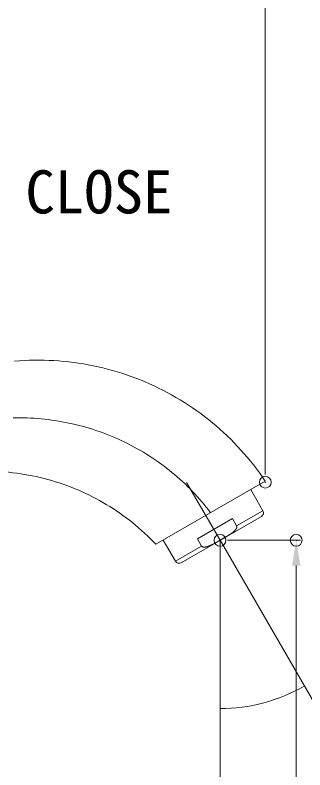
# Model space of a CAD drawing. Units: millimetres, scale not verified. Extents: x -973 to -442, y -383 to 383.
# Drawn here: x -714.5 to -645.7, y 108 to 287.4 of the extents above; entities that cross this region are included whole.
import ezdxf
from ezdxf.enums import TextEntityAlignment as Align

# ---------------------------------------------------------------- set-up
doc = ezdxf.new("R2010")
doc.units = ezdxf.units.MM
doc.header["$LTSCALE"] = 7
doc.header["$PDMODE"] = 32
doc.header["$PDSIZE"] = 2.8
doc.linetypes.add('USER1', pattern=[50.8, 31.75, -6.35, 6.35, -6.35])
for name, color, linetype, lineweight in [('0-0_0', 7, 'Continuous', 18), ('0-E_DEFAULT_1', 1, 'USER1', 18), ('1-4_ｴﾖﾊｵﾏﾟ', 3, 'Continuous', 18), ('1-5_02___PRT_ALL_AXES', 7, 'Continuous', 18)]:
    doc.layers.add(name, color=color, linetype=linetype, lineweight=lineweight)
doc.styles.add('ＭＳ ゴシック', font='')
doc.styles.get('ＭＳ ゴシック').set_extended_font_data('MS Gothic')

msp = doc.modelspace()

# ---------------------------------------------------------------- linework, layer by layer
at = {"layer": '0-0_0'}
for p, q in [((-681.084, 161.643), (-655.103, 176.643)), ((-655.667, 169.621), (-661.906, 166.018)), ((-656.033, 168.254), (-675.086, 157.254)), ((-662.906, 167.75), (-671.213, 162.955)), ((-662.906, 167.75), (-661.906, 166.018)), ((-671.213, 162.955), (-670.213, 161.223)), ((-670.213, 161.223), (-676.452, 157.621))]:
    msp.add_line(p, q, dxfattribs=at)
at = {"layer": '0-0_0', "lineweight": 15}
for q in [(-640.846, 119.288), (-665.846, 112.589)]:
    msp.add_line((-665.846, 162.589), q, dxfattribs=at)
at = {"layer": '0-0_0'}
for points in [[(-691.401, 202.957), (-692.533, 203.266), (-693.67, 203.554), (-694.813, 203.822), (-695.96, 204.069), (-697.112, 204.295), (-698.267, 204.501), (-699.426, 204.685), (-700.588, 204.848), (-701.753, 204.991), (-702.92, 205.112), (-704.089, 205.212), (-705.26, 205.292), (-706.432, 205.35), (-707.605, 205.386), (-708.778, 205.402), (-709.952, 205.396), (-711.125, 205.37), (-712.297, 205.322), (-713.469, 205.253), (-714.639, 205.163)], [(-655.103, 176.643), (-655.765, 177.611), (-656.445, 178.566), (-657.143, 179.509), (-657.857, 180.44), (-658.589, 181.358), (-659.337, 182.263), (-660.101, 183.154), (-660.881, 184.032), (-661.677, 184.895), (-662.489, 185.744), (-663.315, 186.578), (-664.156, 187.396), (-665.012, 188.2), (-665.883, 188.987), (-666.767, 189.759), (-667.665, 190.515), (-668.576, 191.254), (-669.501, 191.976), (-670.438, 192.682), (-671.388, 193.371), (-672.351, 194.042), (-673.325, 194.696), (-674.312, 195.332), (-675.309, 195.95), (-676.318, 196.551), (-677.337, 197.132), (-678.366, 197.696), (-679.406, 198.241), (-680.455, 198.767), (-681.514, 199.274), (-682.581, 199.762), (-683.657, 200.23), (-684.741, 200.679), (-685.834, 201.109), (-686.933, 201.518), (-688.04, 201.908), (-689.154, 202.278), (-690.274, 202.627), (-691.401, 202.957)], [(-693.777, 188.163), (-694.559, 188.444), (-695.345, 188.713), (-696.135, 188.97), (-696.928, 189.217), (-697.725, 189.452), (-698.525, 189.675), (-699.329, 189.887), (-700.135, 190.087), (-700.944, 190.275), (-701.756, 190.452), (-702.57, 190.617), (-703.386, 190.771), (-704.205, 190.913), (-705.025, 191.043), (-705.848, 191.161), (-706.672, 191.268), (-707.497, 191.363), (-708.323, 191.446), (-709.151, 191.517), (-709.979, 191.576), (-710.809, 191.624), (-711.639, 191.66), (-712.469, 191.685), (-713.3, 191.697), (-714.13, 191.699), (-714.961, 191.688)], [(-668.094, 169.143), (-668.598, 169.802), (-669.113, 170.454), (-669.637, 171.098), (-670.171, 171.735), (-670.714, 172.364), (-671.266, 172.985), (-671.827, 173.597), (-672.398, 174.202), (-672.977, 174.798), (-673.565, 175.385), (-674.161, 175.964), (-674.766, 176.534), (-675.38, 177.095), (-676.001, 177.646), (-676.631, 178.188), (-677.268, 178.721), (-677.914, 179.244), (-678.566, 179.758), (-679.227, 180.262), (-679.895, 180.756), (-680.57, 181.241), (-681.252, 181.715), (-681.941, 182.179), (-682.637, 182.633), (-683.339, 183.076), (-684.048, 183.51), (-684.763, 183.932), (-685.485, 184.345), (-686.212, 184.746), (-686.945, 185.137), (-687.684, 185.517), (-688.428, 185.887), (-689.177, 186.245), (-689.932, 186.593), (-690.692, 186.929), (-691.456, 187.254), (-692.225, 187.569), (-692.999, 187.872), (-693.777, 188.163)], [(-713.175, 178.399), (-714.112, 178.529), (-715.052, 178.642), (-715.994, 178.738), (-716.938, 178.819), (-717.884, 178.882), (-718.831, 178.93), (-719.778, 178.961), (-720.727, 178.975), (-721.675, 178.973), (-722.623, 178.955), (-723.57, 178.921), (-724.517, 178.87), (-725.462, 178.802), (-726.405, 178.718), (-727.346, 178.618), (-728.284, 178.502), (-729.219, 178.369)], [(-681.084, 161.643), (-681.738, 162.325), (-682.403, 162.996), (-683.08, 163.655), (-683.769, 164.303), (-684.469, 164.94), (-685.18, 165.564), (-685.902, 166.177), (-686.634, 166.777), (-687.376, 167.364), (-688.129, 167.939), (-688.891, 168.501), (-689.663, 169.05), (-690.444, 169.585), (-691.234, 170.107), (-692.033, 170.616), (-692.84, 171.11), (-693.656, 171.59), (-694.479, 172.057), (-695.311, 172.509), (-696.149, 172.947), (-696.996, 173.371), (-697.849, 173.78), (-698.708, 174.174), (-699.575, 174.553), (-700.447, 174.918), (-701.326, 175.267), (-702.21, 175.602), (-703.1, 175.921), (-703.994, 176.224), (-704.894, 176.513), (-705.798, 176.785), (-706.707, 177.043), (-707.62, 177.284), (-708.537, 177.51), (-709.458, 177.72), (-710.382, 177.914), (-711.31, 178.092), (-712.241, 178.254), (-713.175, 178.399)], [(-661.906, 166.018), (-661.887, 165.98), (-661.872, 165.94), (-661.86, 165.898), (-661.853, 165.855), (-661.85, 165.812), (-661.85, 165.769), (-661.854, 165.726), (-661.86, 165.684), (-661.869, 165.641), (-661.88, 165.6), (-661.893, 165.559), (-661.908, 165.519), (-661.924, 165.479), (-661.942, 165.44), (-661.961, 165.401), (-661.982, 165.364), (-662.003, 165.326), (-662.026, 165.29), (-662.049, 165.254), (-662.073, 165.218), (-662.098, 165.183), (-662.124, 165.149), (-662.15, 165.115), (-662.177, 165.081), (-662.205, 165.048), (-662.233, 165.015), (-662.261, 164.983), (-662.29, 164.951), (-662.319, 164.92), (-662.349, 164.889), (-662.379, 164.858), (-662.41, 164.828), (-662.44, 164.798), (-662.471, 164.768), (-662.503, 164.739), (-662.534, 164.71), (-662.566, 164.681), (-662.598, 164.652), (-662.631, 164.624)], [(-664.003, 163.666), (-664.039, 163.643), (-664.076, 163.621), (-664.113, 163.599), (-664.15, 163.577), (-664.187, 163.555), (-664.223, 163.533), (-664.26, 163.511), (-664.297, 163.489), (-664.334, 163.467), (-664.371, 163.445), (-664.408, 163.423), (-664.445, 163.401), (-664.482, 163.379), (-664.519, 163.358), (-664.556, 163.336), (-664.593, 163.314), (-664.63, 163.293), (-664.667, 163.271), (-664.705, 163.249), (-664.742, 163.228), (-664.779, 163.206), (-664.816, 163.184), (-664.853, 163.163), (-664.89, 163.141), (-664.927, 163.12), (-664.965, 163.098), (-665.002, 163.077), (-665.039, 163.055), (-665.076, 163.034), (-665.113, 163.012), (-665.15, 162.991), (-665.188, 162.969), (-665.225, 162.948), (-665.262, 162.926), (-665.299, 162.905), (-665.336, 162.883), (-665.374, 162.862), (-665.411, 162.84), (-665.448, 162.819)], [(-662.631, 164.624), (-662.664, 164.596), (-662.696, 164.569), (-662.729, 164.541), (-662.763, 164.514), (-662.796, 164.487), (-662.83, 164.46), (-662.864, 164.434), (-662.898, 164.408), (-662.932, 164.381), (-662.966, 164.356), (-663, 164.33), (-663.035, 164.304), (-663.07, 164.279), (-663.104, 164.254), (-663.139, 164.229), (-663.174, 164.204), (-663.209, 164.179), (-663.245, 164.155), (-663.28, 164.13), (-663.316, 164.106), (-663.351, 164.082), (-663.387, 164.058), (-663.422, 164.034), (-663.458, 164.01), (-663.494, 163.987), (-663.53, 163.963), (-663.566, 163.94), (-663.602, 163.916), (-663.638, 163.893), (-663.675, 163.87), (-663.711, 163.847), (-663.747, 163.824), (-663.784, 163.801), (-663.82, 163.779), (-663.856, 163.756), (-663.893, 163.733), (-663.93, 163.711), (-663.966, 163.688), (-664.003, 163.666)], [(-667.014, 161.924), (-667.052, 161.903), (-667.09, 161.883), (-667.127, 161.862), (-667.165, 161.841), (-667.203, 161.821), (-667.241, 161.801), (-667.278, 161.78), (-667.316, 161.76), (-667.354, 161.74), (-667.392, 161.72), (-667.43, 161.7), (-667.468, 161.68), (-667.506, 161.66), (-667.544, 161.64), (-667.583, 161.621), (-667.621, 161.601), (-667.659, 161.582), (-667.698, 161.563), (-667.736, 161.543), (-667.775, 161.524), (-667.813, 161.506), (-667.852, 161.487), (-667.891, 161.468), (-667.93, 161.45), (-667.968, 161.432), (-668.007, 161.414), (-668.046, 161.396), (-668.086, 161.378), (-668.125, 161.36), (-668.164, 161.343), (-668.203, 161.326), (-668.243, 161.309), (-668.283, 161.292), (-668.322, 161.276), (-668.362, 161.259), (-668.402, 161.243), (-668.442, 161.228), (-668.482, 161.212), (-668.522, 161.197)], [(-665.56, 162.754), (-665.597, 162.733), (-665.634, 162.712), (-665.671, 162.69), (-665.708, 162.669), (-665.746, 162.647), (-665.783, 162.626), (-665.82, 162.604), (-665.857, 162.583), (-665.894, 162.561), (-665.932, 162.54), (-665.969, 162.518), (-666.006, 162.497), (-666.043, 162.475), (-666.08, 162.454), (-666.118, 162.432), (-666.155, 162.411), (-666.192, 162.39), (-666.229, 162.368), (-666.267, 162.347), (-666.304, 162.325), (-666.341, 162.304), (-666.378, 162.283), (-666.416, 162.261), (-666.453, 162.24), (-666.49, 162.219), (-666.527, 162.197), (-666.565, 162.176), (-666.602, 162.155), (-666.64, 162.134), (-666.677, 162.113), (-666.714, 162.092), (-666.752, 162.07), (-666.789, 162.049), (-666.827, 162.028), (-666.864, 162.007), (-666.902, 161.986), (-666.939, 161.966), (-666.977, 161.945), (-667.014, 161.924)], [(-665.448, 162.819), (-665.485, 162.797), (-665.522, 162.776), (-665.56, 162.754)], [(-670.131, 161.122), (-670.162, 161.153), (-670.189, 161.187), (-670.213, 161.223)], [(-668.522, 161.197), (-668.562, 161.182), (-668.603, 161.167), (-668.643, 161.153), (-668.684, 161.139), (-668.725, 161.125), (-668.765, 161.112), (-668.806, 161.099), (-668.848, 161.087), (-668.889, 161.075), (-668.93, 161.063), (-668.972, 161.052), (-669.013, 161.041), (-669.055, 161.031), (-669.097, 161.021), (-669.139, 161.012), (-669.181, 161.004), (-669.223, 160.996), (-669.265, 160.989), (-669.308, 160.982), (-669.351, 160.976), (-669.393, 160.971), (-669.436, 160.967), (-669.479, 160.964), (-669.522, 160.962), (-669.565, 160.961), (-669.608, 160.961), (-669.651, 160.962), (-669.694, 160.964), (-669.737, 160.968), (-669.779, 160.974), (-669.822, 160.981), (-669.864, 160.99), (-669.905, 161.002), (-669.946, 161.015), (-669.986, 161.031), (-670.025, 161.049), (-670.062, 161.071), (-670.098, 161.095), (-670.131, 161.122)]]:
    msp.add_lwpolyline(points, dxfattribs=at)
at = {"layer": '0-0_0', "lineweight": 15}
msp.add_arc((-665.846, 162.589), 40, 270, 300, dxfattribs=at)
at = {"layer": '0-E_DEFAULT_1'}
msp.add_line((-673.79, 176.347), (-665.846, 162.589), dxfattribs=at)
at = {"layer": '1-4_ｴﾖﾊｵﾏﾟ'}
for p, q in [((-655.103, 178.193), (-655.103, 334.173)), ((-664.046, 162.589), (-646.771, 162.589)), ((-665.846, 160.789), (-665.846, 72.125)), ((-647.771, -56.419), (-647.771, 156.589))]:
    msp.add_line(p, q, dxfattribs=at)
at = {"layer": '1-4_ｴﾖﾊｵﾏﾟ', "color": 7}
for p in [(-655.103, 176.393), (-665.846, 162.589), (-647.771, 162.589)]:
    msp.add_point(p, dxfattribs=at)
at = {"layer": '1-4_ｴﾖﾊｵﾏﾟ'}
msp.add_solid([(-648.771, 156.589), (-646.771, 156.589), (-647.771, 162.589)], dxfattribs=at)
at = {"layer": '1-5_02___PRT_ALL_AXES'}
for p, q in [((-658.567, 174.643), (-655.667, 169.621)), ((-656.033, 168.254), (-675.086, 157.254)), ((-679.352, 162.643), (-676.452, 157.621))]:
    msp.add_line(p, q, dxfattribs=at)
for centre, start, end in [((-656.533, 169.121), 300, 30), ((-675.586, 158.121), 210, 300)]:
    msp.add_arc(centre, 1, start, end, dxfattribs=at)

# ---------------------------------------------------------------- texts
at = {"layer": '0-0_0', "color": 4, "style": 'ＭＳ ゴシック'}
msp.add_text('CLOSE', height=10.26, dxfattribs=at).set_placement((-712.05, 237.188), align=Align.BOTTOM_LEFT)

doc.saveas('drawing.dxf')
